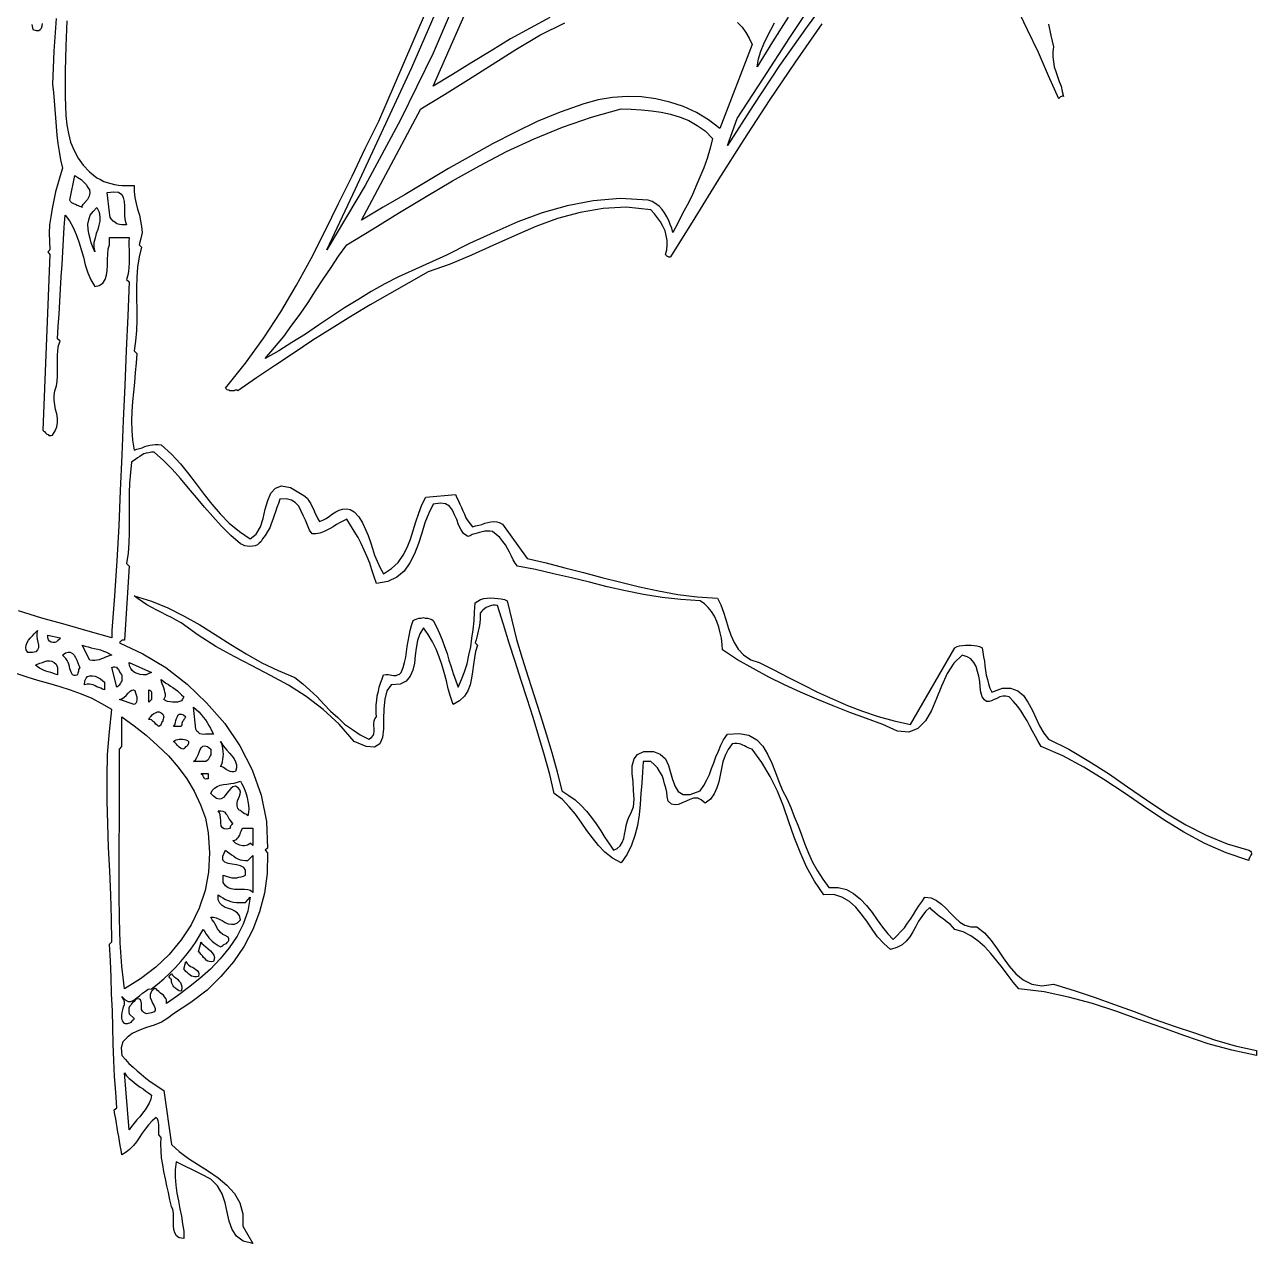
# Model space of a CAD drawing. Extents: x 0.04 to 7.28, y 0.05 to 9.48.
# Drawn here: x 3.998 to 7.276, y 0.046 to 3.289 of the extents above; entities that cross this region are included whole.
import ezdxf

# ---------------------------------------------------------------- set-up
doc = ezdxf.new("R2010")
doc.units = 0
doc.layers.add('1', color=7, linetype='Continuous')

msp = doc.modelspace()

# ---------------------------------------------------------------- linework, layer by layer
for points in [[(6.119, 3.291), (6.048, 3.189), (5.979, 3.087), (5.912, 2.983), (5.845, 2.879), (5.781, 2.775), (5.717, 2.671), (5.715, 2.67), (5.712, 2.67), (5.711, 2.671), (5.709, 2.672), (5.708, 2.673), (5.706, 2.674), (5.705, 2.676), (5.703, 2.677), (5.707, 2.69), (5.708, 2.703), (5.708, 2.715), (5.705, 2.728), (5.702, 2.74), (5.696, 2.753), (5.69, 2.764), (5.682, 2.775), (5.674, 2.786), (5.664, 2.796), (5.599, 2.803), (5.537, 2.8), (5.476, 2.789), (5.416, 2.773), (5.358, 2.752), (5.301, 2.727), (5.244, 2.701), (5.187, 2.676), (5.13, 2.652), (5.072, 2.631), (5.02, 2.602), (4.969, 2.573), (4.917, 2.543), (4.866, 2.512), (4.816, 2.481), (4.765, 2.449), (4.715, 2.416), (4.665, 2.383), (4.615, 2.349), (4.565, 2.315), (4.562, 2.316), (4.558, 2.316), (4.555, 2.315), (4.551, 2.315), (4.547, 2.315), (4.544, 2.315), (4.541, 2.316), (4.537, 2.317), (4.535, 2.319), (4.532, 2.322), (4.585, 2.388), (4.634, 2.456), (4.679, 2.525), (4.721, 2.596), (4.76, 2.667), (4.797, 2.74), (4.833, 2.813), (4.869, 2.886), (4.904, 2.959), (4.94, 3.032), (5.004, 3.18), (5.067, 3.327)], [(6.723, 3.29), (6.729, 3.26), (6.736, 3.23), (6.734, 3.217), (6.734, 3.203), (6.736, 3.19), (6.738, 3.177), (6.742, 3.164), (6.747, 3.151), (6.751, 3.138), (6.756, 3.125), (6.759, 3.111), (6.763, 3.098), (6.761, 3.099), (6.759, 3.099), (6.757, 3.098), (6.755, 3.097), (6.754, 3.096), (6.752, 3.094), (6.751, 3.093), (6.75, 3.092), (6.723, 3.153), (6.696, 3.215), (6.667, 3.275), (6.638, 3.335)], [(4.11, 3.299), (4.107, 3.232), (4.105, 3.166), (4.105, 3.098), (4.106, 3.072), (4.107, 3.047), (4.11, 3.022), (4.114, 2.999), (4.12, 2.976), (4.129, 2.954), (4.14, 2.934), (4.153, 2.915), (4.17, 2.897), (4.19, 2.881), (4.199, 2.877), (4.208, 2.872), (4.217, 2.869), (4.227, 2.866), (4.237, 2.864), (4.247, 2.862), (4.257, 2.861), (4.267, 2.861), (4.278, 2.861), (4.289, 2.861), (4.289, 2.845), (4.291, 2.829), (4.294, 2.813), (4.298, 2.798), (4.303, 2.782), (4.306, 2.767), (4.309, 2.752), (4.31, 2.736), (4.307, 2.72), (4.302, 2.703), (4.309, 2.697), (4.302, 2.671), (4.298, 2.644), (4.296, 2.617), (4.295, 2.589), (4.295, 2.56), (4.296, 2.532), (4.296, 2.503), (4.295, 2.475), (4.293, 2.447), (4.289, 2.421), (4.296, 2.414), (4.294, 2.388), (4.292, 2.363), (4.29, 2.337), (4.287, 2.311), (4.285, 2.286), (4.283, 2.26), (4.282, 2.234), (4.283, 2.209), (4.285, 2.183), (4.289, 2.157), (4.296, 2.159), (4.303, 2.161), (4.31, 2.163), (4.317, 2.166), (4.324, 2.168), (4.331, 2.17), (4.338, 2.171), (4.345, 2.172), (4.353, 2.172), (4.361, 2.171), (4.388, 2.146), (4.412, 2.12), (4.434, 2.094), (4.454, 2.067), (4.475, 2.039), (4.496, 2.013), (4.518, 1.987), (4.542, 1.962), (4.569, 1.94), (4.598, 1.921), (4.614, 1.933), (4.625, 1.953), (4.632, 1.975), (4.638, 2), (4.645, 2.023), (4.653, 2.042), (4.665, 2.056), (4.681, 2.062), (4.705, 2.057), (4.736, 2.039), (4.743, 2.034), (4.75, 2.028), (4.754, 2.022), (4.759, 2.014), (4.763, 2.006), (4.767, 1.998), (4.77, 1.99), (4.774, 1.982), (4.778, 1.974), (4.782, 1.967), (4.791, 1.97), (4.8, 1.975), (4.809, 1.981), (4.817, 1.987), (4.826, 1.993), (4.835, 1.997), (4.844, 2), (4.854, 2.001), (4.864, 1.999), (4.875, 1.993), (4.887, 1.979), (4.897, 1.963), (4.905, 1.946), (4.912, 1.93), (4.918, 1.912), (4.923, 1.895), (4.929, 1.877), (4.936, 1.861), (4.944, 1.844), (4.953, 1.828), (4.974, 1.842), (4.992, 1.858), (5.005, 1.877), (5.016, 1.898), (5.025, 1.92), (5.032, 1.943), (5.039, 1.966), (5.047, 1.989), (5.055, 2.011), (5.065, 2.032), (5.144, 2.039), (5.148, 2.03), (5.152, 2.022), (5.156, 2.013), (5.16, 2.004), (5.164, 1.995), (5.168, 1.986), (5.172, 1.977), (5.177, 1.969), (5.183, 1.961), (5.19, 1.953), (5.198, 1.955), (5.206, 1.957), (5.214, 1.959), (5.222, 1.962), (5.23, 1.964), (5.238, 1.966), (5.245, 1.967), (5.254, 1.966), (5.261, 1.964), (5.269, 1.96), (5.335, 1.868), (5.386, 1.857), (5.435, 1.844), (5.485, 1.831), (5.534, 1.818), (5.584, 1.805), (5.634, 1.793), (5.685, 1.782), (5.736, 1.773), (5.788, 1.766), (5.842, 1.763), (5.851, 1.745), (5.858, 1.726), (5.864, 1.706), (5.87, 1.685), (5.877, 1.664), (5.886, 1.645), (5.897, 1.627), (5.911, 1.612), (5.93, 1.599), (5.953, 1.592), (5.992, 1.572), (6.031, 1.552), (6.07, 1.532), (6.108, 1.513), (6.148, 1.495), (6.188, 1.477), (6.228, 1.462), (6.269, 1.448), (6.312, 1.436), (6.355, 1.427), (6.473, 1.631), (6.48, 1.634), (6.486, 1.636), (6.494, 1.637), (6.502, 1.638), (6.509, 1.638), (6.517, 1.638), (6.525, 1.637), (6.532, 1.636), (6.539, 1.634), (6.546, 1.631), (6.548, 1.619), (6.55, 1.607), (6.552, 1.595), (6.553, 1.583), (6.555, 1.57), (6.557, 1.558), (6.56, 1.546), (6.563, 1.535), (6.567, 1.523), (6.572, 1.513), (6.6, 1.523), (6.622, 1.523), (6.641, 1.516), (6.656, 1.504), (6.668, 1.486), (6.679, 1.466), (6.689, 1.444), (6.699, 1.423), (6.71, 1.404), (6.723, 1.388), (6.777, 1.361), (6.83, 1.329), (6.882, 1.296), (6.933, 1.261), (6.984, 1.226), (7.035, 1.192), (7.088, 1.16), (7.142, 1.132), (7.198, 1.109), (7.256, 1.092), (7.26, 1.09), (7.262, 1.087), (7.263, 1.085), (7.263, 1.082), (7.261, 1.079), (7.26, 1.077), (7.259, 1.074), (7.257, 1.071), (7.256, 1.068), (7.256, 1.065), (7.196, 1.085), (7.139, 1.11), (7.083, 1.14), (7.03, 1.173), (6.976, 1.209), (6.924, 1.245), (6.87, 1.28), (6.817, 1.313), (6.761, 1.343), (6.703, 1.368), (6.695, 1.381), (6.688, 1.395), (6.68, 1.409), (6.673, 1.422), (6.666, 1.436), (6.658, 1.449), (6.65, 1.462), (6.641, 1.475), (6.63, 1.488), (6.618, 1.5), (6.609, 1.502), (6.601, 1.502), (6.593, 1.5), (6.585, 1.496), (6.578, 1.493), (6.571, 1.49), (6.565, 1.488), (6.558, 1.488), (6.552, 1.492), (6.546, 1.5), (6.543, 1.513), (6.541, 1.526), (6.54, 1.541), (6.537, 1.555), (6.534, 1.568), (6.53, 1.581), (6.524, 1.592), (6.516, 1.601), (6.506, 1.607), (6.493, 1.611), (6.471, 1.59), (6.453, 1.562), (6.438, 1.529), (6.425, 1.496), (6.411, 1.464), (6.395, 1.436), (6.375, 1.416), (6.351, 1.406), (6.321, 1.409), (6.282, 1.427), (6.238, 1.443), (6.194, 1.459), (6.15, 1.476), (6.106, 1.494), (6.063, 1.513), (6.02, 1.532), (5.978, 1.553), (5.937, 1.576), (5.895, 1.599), (5.855, 1.625), (5.854, 1.64), (5.852, 1.656), (5.849, 1.671), (5.845, 1.686), (5.84, 1.701), (5.834, 1.715), (5.826, 1.727), (5.817, 1.738), (5.807, 1.748), (5.796, 1.756), (5.744, 1.759), (5.694, 1.765), (5.645, 1.773), (5.597, 1.782), (5.548, 1.793), (5.501, 1.805), (5.453, 1.817), (5.405, 1.828), (5.357, 1.839), (5.309, 1.848), (5.303, 1.856), (5.298, 1.865), (5.293, 1.875), (5.288, 1.885), (5.283, 1.895), (5.277, 1.905), (5.27, 1.914), (5.262, 1.924), (5.253, 1.932), (5.243, 1.94), (5.236, 1.941), (5.228, 1.941), (5.222, 1.941), (5.215, 1.939), (5.208, 1.938), (5.202, 1.936), (5.196, 1.934), (5.189, 1.932), (5.183, 1.929), (5.177, 1.927), (5.166, 1.935), (5.159, 1.945), (5.152, 1.958), (5.148, 1.972), (5.142, 1.985), (5.136, 1.997), (5.128, 2.008), (5.118, 2.014), (5.104, 2.016), (5.085, 2.013), (5.073, 1.989), (5.063, 1.963), (5.055, 1.936), (5.046, 1.908), (5.035, 1.881), (5.023, 1.857), (5.008, 1.835), (4.988, 1.819), (4.964, 1.807), (4.934, 1.802), (4.928, 1.82), (4.922, 1.838), (4.916, 1.856), (4.909, 1.873), (4.901, 1.891), (4.893, 1.908), (4.885, 1.924), (4.875, 1.941), (4.865, 1.957), (4.855, 1.973), (4.846, 1.969), (4.837, 1.964), (4.828, 1.959), (4.819, 1.953), (4.811, 1.948), (4.802, 1.944), (4.793, 1.939), (4.783, 1.936), (4.773, 1.934), (4.763, 1.934), (4.756, 1.944), (4.75, 1.957), (4.745, 1.97), (4.739, 1.983), (4.733, 1.996), (4.727, 2.008), (4.718, 2.017), (4.708, 2.024), (4.694, 2.027), (4.677, 2.026), (4.673, 2.015), (4.669, 2.004), (4.665, 1.993), (4.662, 1.983), (4.658, 1.972), (4.654, 1.961), (4.65, 1.95), (4.644, 1.94), (4.638, 1.93), (4.631, 1.921), (4.627, 1.914), (4.622, 1.909), (4.617, 1.905), (4.611, 1.902), (4.604, 1.901), (4.597, 1.9), (4.59, 1.901), (4.584, 1.902), (4.578, 1.905), (4.572, 1.907), (4.546, 1.93), (4.521, 1.955), (4.498, 1.98), (4.476, 2.005), (4.455, 2.031), (4.434, 2.056), (4.412, 2.081), (4.39, 2.106), (4.367, 2.129), (4.342, 2.151), (4.335, 2.151), (4.328, 2.15), (4.321, 2.149), (4.315, 2.147), (4.31, 2.144), (4.304, 2.14), (4.298, 2.136), (4.293, 2.132), (4.288, 2.129), (4.282, 2.125), (4.279, 2.097), (4.277, 2.069), (4.276, 2.043), (4.276, 2.016), (4.276, 1.99), (4.276, 1.963), (4.276, 1.937), (4.275, 1.91), (4.273, 1.883), (4.269, 1.855), (4.276, 1.848), (4.263, 1.651), (4.261, 1.651), (4.259, 1.651), (4.257, 1.651), (4.255, 1.65), (4.254, 1.648), (4.252, 1.647), (4.251, 1.645), (4.25, 1.644), (4.312, 1.615), (4.373, 1.578), (4.43, 1.534), (4.482, 1.484), (4.53, 1.429), (4.57, 1.37), (4.603, 1.306), (4.627, 1.239), (4.641, 1.169), (4.644, 1.098), (4.638, 1.092), (4.644, 1.085), (4.643, 1.03), (4.636, 0.978), (4.623, 0.928), (4.605, 0.881), (4.582, 0.837), (4.553, 0.795), (4.52, 0.756), (4.483, 0.72), (4.44, 0.687), (4.394, 0.657), (4.379, 0.645), (4.362, 0.635), (4.342, 0.627), (4.322, 0.62), (4.303, 0.613), (4.284, 0.604), (4.27, 0.594), (4.259, 0.582), (4.254, 0.566), (4.256, 0.546), (4.266, 0.535), (4.275, 0.525), (4.286, 0.515), (4.297, 0.505), (4.308, 0.496), (4.32, 0.486), (4.332, 0.477), (4.344, 0.469), (4.356, 0.461), (4.368, 0.453), (4.388, 0.309), (4.409, 0.29), (4.434, 0.272), (4.46, 0.255), (4.487, 0.238), (4.513, 0.22), (4.536, 0.201), (4.556, 0.179), (4.57, 0.154), (4.578, 0.125), (4.578, 0.092), (4.605, 0.046), (4.579, 0.052), (4.561, 0.065), (4.55, 0.083), (4.542, 0.105), (4.537, 0.129), (4.531, 0.154), (4.523, 0.178), (4.511, 0.199), (4.493, 0.217), (4.467, 0.23), (4.401, 0.263), (4.398, 0.242), (4.398, 0.222), (4.4, 0.201), (4.403, 0.18), (4.407, 0.159), (4.411, 0.138), (4.415, 0.118), (4.418, 0.098), (4.421, 0.078), (4.421, 0.059), (4.409, 0.061), (4.402, 0.066), (4.397, 0.074), (4.395, 0.083), (4.394, 0.093), (4.394, 0.104), (4.394, 0.115), (4.394, 0.126), (4.392, 0.136), (4.388, 0.144), (4.384, 0.162), (4.38, 0.181), (4.376, 0.199), (4.372, 0.218), (4.368, 0.237), (4.365, 0.255), (4.362, 0.274), (4.361, 0.292), (4.36, 0.31), (4.361, 0.328), (4.355, 0.335), (4.355, 0.338), (4.355, 0.342), (4.355, 0.346), (4.355, 0.351), (4.355, 0.357), (4.355, 0.362), (4.354, 0.368), (4.353, 0.372), (4.351, 0.377), (4.348, 0.381), (4.337, 0.372), (4.327, 0.361), (4.318, 0.35), (4.31, 0.339), (4.302, 0.327), (4.295, 0.316), (4.287, 0.306), (4.277, 0.296), (4.268, 0.289), (4.256, 0.282), (4.254, 0.294), (4.252, 0.306), (4.25, 0.318), (4.248, 0.33), (4.246, 0.342), (4.244, 0.354), (4.242, 0.365), (4.24, 0.377), (4.238, 0.389), (4.236, 0.401), (4.243, 0.407), (4.24, 0.448), (4.237, 0.49), (4.235, 0.533), (4.233, 0.577), (4.232, 0.621), (4.231, 0.665), (4.229, 0.71), (4.228, 0.754), (4.226, 0.798), (4.223, 0.842), (4.23, 0.848), (4.229, 0.91), (4.227, 0.973), (4.224, 1.036), (4.221, 1.099), (4.219, 1.162), (4.217, 1.224), (4.217, 1.287), (4.218, 1.347), (4.223, 1.408), (4.23, 1.467), (4.203, 1.482), (4.177, 1.496), (4.149, 1.507), (4.12, 1.518), (4.092, 1.527), (4.062, 1.536), (4.033, 1.544), (4.004, 1.553), (3.975, 1.562)], [(4.717, 1.552), (4.738, 1.535), (4.757, 1.518), (4.776, 1.5), (4.794, 1.481), (4.812, 1.462), (4.831, 1.445), (4.849, 1.428), (4.87, 1.413), (4.891, 1.399), (4.914, 1.388), (4.921, 1.392), (4.925, 1.397), (4.927, 1.402), (4.928, 1.409), (4.928, 1.416), (4.927, 1.423), (4.927, 1.429), (4.928, 1.436), (4.93, 1.442), (4.934, 1.447), (4.933, 1.457), (4.933, 1.468), (4.933, 1.479), (4.935, 1.491), (4.936, 1.503), (4.939, 1.515), (4.941, 1.526), (4.945, 1.537), (4.949, 1.548), (4.953, 1.559), (4.96, 1.56), (4.965, 1.56), (4.97, 1.559), (4.974, 1.558), (4.979, 1.557), (4.982, 1.557), (4.986, 1.557), (4.99, 1.559), (4.995, 1.561), (5, 1.565), (5.005, 1.578), (5.009, 1.592), (5.012, 1.606), (5.014, 1.62), (5.016, 1.634), (5.018, 1.648), (5.021, 1.663), (5.024, 1.677), (5.027, 1.69), (5.032, 1.703), (5.037, 1.706), (5.042, 1.708), (5.047, 1.71), (5.053, 1.71), (5.059, 1.711), (5.064, 1.71), (5.07, 1.71), (5.076, 1.708), (5.081, 1.706), (5.085, 1.703), (5.094, 1.687), (5.102, 1.669), (5.109, 1.652), (5.115, 1.634), (5.122, 1.616), (5.127, 1.598), (5.133, 1.58), (5.138, 1.562), (5.145, 1.543), (5.151, 1.526), (5.16, 1.546), (5.168, 1.567), (5.175, 1.588), (5.18, 1.611), (5.185, 1.633), (5.188, 1.656), (5.191, 1.679), (5.194, 1.703), (5.195, 1.726), (5.197, 1.75), (5.204, 1.755), (5.211, 1.759), (5.22, 1.762), (5.229, 1.763), (5.238, 1.764), (5.248, 1.763), (5.257, 1.762), (5.266, 1.761), (5.275, 1.759), (5.282, 1.756), (5.294, 1.704), (5.307, 1.653), (5.322, 1.603), (5.338, 1.553), (5.354, 1.503), (5.37, 1.453), (5.386, 1.402), (5.401, 1.352), (5.415, 1.301), (5.427, 1.25), (5.446, 1.238), (5.463, 1.226), (5.479, 1.211), (5.493, 1.196), (5.506, 1.179), (5.519, 1.162), (5.531, 1.144), (5.542, 1.126), (5.554, 1.108), (5.565, 1.092), (5.575, 1.097), (5.583, 1.104), (5.588, 1.113), (5.592, 1.123), (5.594, 1.134), (5.597, 1.146), (5.599, 1.158), (5.602, 1.17), (5.606, 1.18), (5.611, 1.19), (5.618, 1.208), (5.62, 1.228), (5.618, 1.251), (5.617, 1.274), (5.615, 1.296), (5.615, 1.317), (5.62, 1.335), (5.629, 1.347), (5.646, 1.355), (5.671, 1.355), (5.689, 1.348), (5.703, 1.335), (5.711, 1.318), (5.717, 1.299), (5.722, 1.28), (5.729, 1.262), (5.737, 1.248), (5.75, 1.24), (5.769, 1.24), (5.796, 1.25), (5.805, 1.264), (5.813, 1.279), (5.82, 1.294), (5.826, 1.31), (5.832, 1.325), (5.837, 1.341), (5.844, 1.356), (5.851, 1.372), (5.858, 1.386), (5.868, 1.401), (5.899, 1.403), (5.925, 1.398), (5.946, 1.386), (5.962, 1.369), (5.975, 1.348), (5.986, 1.324), (5.996, 1.299), (6.005, 1.275), (6.015, 1.251), (6.026, 1.23), (6.037, 1.206), (6.046, 1.182), (6.056, 1.157), (6.065, 1.133), (6.074, 1.108), (6.084, 1.084), (6.095, 1.06), (6.108, 1.037), (6.122, 1.015), (6.138, 0.993), (6.163, 0.993), (6.185, 0.988), (6.204, 0.977), (6.222, 0.962), (6.238, 0.945), (6.253, 0.926), (6.267, 0.907), (6.281, 0.887), (6.295, 0.87), (6.309, 0.855), (6.32, 0.865), (6.33, 0.876), (6.339, 0.886), (6.347, 0.898), (6.355, 0.909), (6.363, 0.921), (6.37, 0.932), (6.378, 0.944), (6.386, 0.955), (6.394, 0.967), (6.41, 0.965), (6.425, 0.958), (6.438, 0.949), (6.45, 0.937), (6.462, 0.925), (6.474, 0.912), (6.487, 0.901), (6.5, 0.893), (6.516, 0.888), (6.532, 0.888), (6.552, 0.872), (6.57, 0.852), (6.586, 0.83), (6.602, 0.806), (6.618, 0.784), (6.636, 0.763), (6.655, 0.747), (6.678, 0.736), (6.705, 0.731), (6.736, 0.736), (6.791, 0.719), (6.844, 0.701), (6.898, 0.682), (6.951, 0.663), (7.004, 0.643), (7.057, 0.624), (7.111, 0.606), (7.165, 0.588), (7.22, 0.572), (7.276, 0.559), (7.276, 0.546), (7.211, 0.56), (7.148, 0.577), (7.086, 0.598), (7.024, 0.62), (6.963, 0.642), (6.902, 0.664), (6.84, 0.684), (6.776, 0.701), (6.711, 0.715), (6.644, 0.723), (6.629, 0.741), (6.615, 0.759), (6.6, 0.779), (6.585, 0.798), (6.569, 0.817), (6.553, 0.835), (6.535, 0.851), (6.516, 0.864), (6.496, 0.875), (6.473, 0.881), (6.467, 0.888), (6.461, 0.895), (6.454, 0.9), (6.447, 0.906), (6.44, 0.911), (6.433, 0.916), (6.426, 0.921), (6.42, 0.926), (6.413, 0.933), (6.407, 0.94), (6.395, 0.929), (6.386, 0.916), (6.377, 0.903), (6.37, 0.889), (6.362, 0.875), (6.354, 0.862), (6.344, 0.85), (6.333, 0.84), (6.319, 0.833), (6.302, 0.828), (6.284, 0.844), (6.268, 0.862), (6.253, 0.882), (6.239, 0.903), (6.224, 0.923), (6.21, 0.941), (6.193, 0.956), (6.173, 0.967), (6.151, 0.974), (6.125, 0.973), (6.1, 1.01), (6.079, 1.048), (6.062, 1.087), (6.046, 1.127), (6.032, 1.168), (6.017, 1.209), (6.001, 1.249), (5.982, 1.288), (5.96, 1.326), (5.934, 1.361), (5.928, 1.363), (5.923, 1.365), (5.918, 1.367), (5.914, 1.37), (5.909, 1.372), (5.904, 1.374), (5.899, 1.375), (5.893, 1.376), (5.887, 1.376), (5.881, 1.375), (5.87, 1.36), (5.862, 1.344), (5.856, 1.327), (5.852, 1.31), (5.849, 1.292), (5.845, 1.274), (5.84, 1.258), (5.833, 1.242), (5.823, 1.228), (5.809, 1.217), (5.798, 1.226), (5.789, 1.231), (5.778, 1.231), (5.768, 1.227), (5.758, 1.223), (5.748, 1.218), (5.738, 1.214), (5.729, 1.213), (5.719, 1.215), (5.71, 1.223), (5.708, 1.235), (5.707, 1.247), (5.704, 1.258), (5.701, 1.269), (5.698, 1.28), (5.694, 1.291), (5.688, 1.301), (5.682, 1.311), (5.673, 1.32), (5.664, 1.328), (5.644, 1.328), (5.642, 1.3), (5.64, 1.271), (5.638, 1.243), (5.636, 1.214), (5.633, 1.186), (5.629, 1.158), (5.622, 1.131), (5.613, 1.106), (5.601, 1.082), (5.585, 1.059), (5.562, 1.071), (5.542, 1.087), (5.525, 1.105), (5.509, 1.125), (5.494, 1.145), (5.479, 1.167), (5.464, 1.188), (5.447, 1.208), (5.429, 1.227), (5.407, 1.243), (5.395, 1.294), (5.381, 1.344), (5.366, 1.395), (5.351, 1.445), (5.335, 1.495), (5.319, 1.544), (5.303, 1.594), (5.287, 1.643), (5.272, 1.693), (5.256, 1.743), (5.25, 1.744), (5.245, 1.744), (5.24, 1.743), (5.235, 1.742), (5.23, 1.74), (5.226, 1.738), (5.222, 1.735), (5.217, 1.731), (5.214, 1.728), (5.21, 1.723), (5.21, 1.715), (5.21, 1.706), (5.209, 1.698), (5.208, 1.69), (5.206, 1.682), (5.205, 1.675), (5.203, 1.667), (5.201, 1.659), (5.199, 1.652), (5.197, 1.644), (5.203, 1.638), (5.198, 1.621), (5.195, 1.604), (5.192, 1.586), (5.19, 1.567), (5.187, 1.55), (5.183, 1.532), (5.177, 1.516), (5.168, 1.502), (5.155, 1.49), (5.138, 1.48), (5.131, 1.501), (5.125, 1.522), (5.12, 1.543), (5.114, 1.565), (5.108, 1.586), (5.101, 1.607), (5.093, 1.627), (5.083, 1.647), (5.072, 1.666), (5.059, 1.684), (5.049, 1.668), (5.043, 1.65), (5.04, 1.63), (5.037, 1.61), (5.035, 1.59), (5.031, 1.571), (5.024, 1.555), (5.013, 1.542), (4.997, 1.534), (4.973, 1.532), (4.962, 1.516), (4.956, 1.494), (4.954, 1.468), (4.953, 1.441), (4.953, 1.415), (4.95, 1.392), (4.943, 1.375), (4.929, 1.366), (4.907, 1.368), (4.875, 1.381), (4.835, 1.428), (4.792, 1.467), (4.747, 1.501), (4.7, 1.531), (4.652, 1.557), (4.603, 1.583), (4.555, 1.608), (4.506, 1.634), (4.459, 1.664), (4.414, 1.697), (4.401, 1.704), (4.388, 1.711), (4.375, 1.718), (4.362, 1.725), (4.349, 1.731), (4.336, 1.738), (4.323, 1.745), (4.311, 1.753), (4.3, 1.761), (4.289, 1.769), (4.335, 1.755), (4.379, 1.737), (4.422, 1.715), (4.464, 1.692), (4.505, 1.666), (4.546, 1.64), (4.587, 1.615), (4.629, 1.591), (4.672, 1.57), (4.717, 1.552)], [(4.5, 0.796), (4.494, 0.795), (4.489, 0.796), (4.485, 0.797), (4.481, 0.8), (4.478, 0.803), (4.474, 0.807), (4.471, 0.811), (4.467, 0.815), (4.464, 0.819), (4.46, 0.822), (4.467, 0.848), (4.469, 0.844), (4.474, 0.84), (4.48, 0.835), (4.486, 0.83), (4.492, 0.824), (4.497, 0.819), (4.501, 0.813), (4.503, 0.807), (4.502, 0.802), (4.5, 0.796)], [(4.46, 0.756), (4.455, 0.755), (4.45, 0.755), (4.446, 0.756), (4.442, 0.757), (4.438, 0.76), (4.434, 0.763), (4.431, 0.766), (4.427, 0.769), (4.424, 0.773), (4.421, 0.776), (4.427, 0.796), (4.43, 0.791), (4.434, 0.787), (4.439, 0.783), (4.444, 0.781), (4.449, 0.778), (4.453, 0.775), (4.457, 0.772), (4.46, 0.768), (4.461, 0.763), (4.46, 0.756)], [(4.414, 0.717), (4.409, 0.718), (4.406, 0.72), (4.402, 0.722), (4.4, 0.724), (4.397, 0.726), (4.395, 0.729), (4.393, 0.731), (4.391, 0.735), (4.389, 0.738), (4.388, 0.743), (4.388, 0.745), (4.388, 0.747), (4.388, 0.749), (4.386, 0.75), (4.385, 0.752), (4.384, 0.753), (4.382, 0.755), (4.381, 0.756), (4.388, 0.763), (4.391, 0.76), (4.395, 0.756), (4.4, 0.753), (4.404, 0.749), (4.408, 0.745), (4.412, 0.74), (4.414, 0.735), (4.416, 0.729), (4.416, 0.723), (4.414, 0.717)]]:
    msp.add_lwpolyline(points)
at = {"layer": '1'}
for points in [[(5.162, 3.394), (5.085, 3.213), (4.998, 3.036), (4.904, 2.861), (4.802, 2.69), (4.878, 2.852), (4.953, 3.013), (5.028, 3.175), (5.099, 3.338)], [(5.395, 3.308), (5.343, 3.28), (5.291, 3.251), (5.239, 3.219), (5.188, 3.188), (5.136, 3.156), (5.085, 3.125), (5.203, 3.394)], [(6.155, 3.386), (6.08, 3.284), (6.007, 3.18), (5.937, 3.074), (5.868, 2.967), (5.894, 3.039), (5.964, 3.147), (6.034, 3.255), (6.106, 3.364)], [(4.081, 3.305), (4.075, 3.218), (4.072, 3.131), (4.074, 3.108), (4.076, 3.086), (4.078, 3.063), (4.08, 3.041), (4.081, 3.018), (4.083, 2.995), (4.086, 2.973), (4.089, 2.951), (4.093, 2.929), (4.098, 2.907), (4.092, 2.887), (4.086, 2.865), (4.08, 2.844), (4.075, 2.822), (4.071, 2.8), (4.067, 2.778), (4.064, 2.756), (4.063, 2.734), (4.064, 2.712), (4.065, 2.69), (4.059, 2.684), (4.065, 2.677), (4.046, 2.21), (4.048, 2.208), (4.05, 2.206), (4.053, 2.203), (4.055, 2.201), (4.057, 2.199), (4.06, 2.198), (4.062, 2.196), (4.065, 2.196), (4.068, 2.196), (4.072, 2.197), (4.079, 2.208), (4.083, 2.219), (4.085, 2.23), (4.085, 2.241), (4.083, 2.253), (4.08, 2.265), (4.078, 2.277), (4.076, 2.29), (4.076, 2.302), (4.078, 2.315), (4.082, 2.328), (4.084, 2.34), (4.085, 2.354), (4.085, 2.368), (4.085, 2.381), (4.085, 2.395), (4.085, 2.408), (4.086, 2.422), (4.088, 2.435), (4.092, 2.447), (4.085, 2.453), (4.087, 2.486), (4.089, 2.519), (4.091, 2.552), (4.093, 2.585), (4.095, 2.618), (4.097, 2.651), (4.099, 2.684), (4.101, 2.717), (4.103, 2.75), (4.105, 2.782), (4.117, 2.767), (4.127, 2.749), (4.135, 2.731), (4.142, 2.711), (4.148, 2.691), (4.154, 2.67), (4.159, 2.65), (4.166, 2.629), (4.174, 2.61), (4.184, 2.592), (4.196, 2.595), (4.206, 2.601), (4.212, 2.611), (4.215, 2.622), (4.217, 2.635), (4.218, 2.649), (4.218, 2.664), (4.219, 2.678), (4.22, 2.692), (4.223, 2.703), (4.223, 2.723), (4.276, 2.723), (4.275, 2.712), (4.275, 2.701), (4.276, 2.689), (4.276, 2.677), (4.276, 2.666), (4.276, 2.655), (4.275, 2.643), (4.274, 2.632), (4.272, 2.622), (4.269, 2.611), (4.276, 2.605), (4.272, 2.514), (4.268, 2.422), (4.264, 2.329), (4.26, 2.236), (4.256, 2.143), (4.252, 2.049), (4.248, 1.955), (4.243, 1.862), (4.237, 1.769), (4.23, 1.677), (4.23, 1.657), (4.167, 1.675), (4.105, 1.693), (4.043, 1.71), (3.981, 1.729)], [(4.017, 3.289), (4.019, 3.276), (4.028, 3.273), (4.035, 3.273), (4.039, 3.276), (4.042, 3.28), (4.044, 3.286), (4.045, 3.292)], [(5.895, 3.295), (5.907, 3.282), (5.917, 3.268), (5.926, 3.253), (5.934, 3.236), (5.848, 3.013), (5.818, 3.036), (5.786, 3.055), (5.751, 3.071), (5.715, 3.083), (5.678, 3.092), (5.639, 3.097), (5.601, 3.098), (5.562, 3.095), (5.524, 3.089), (5.486, 3.078), (5.423, 3.056), (5.362, 3.031), (5.302, 3.002), (5.243, 2.972), (5.184, 2.939), (5.126, 2.906), (5.068, 2.872), (5.01, 2.837), (4.952, 2.803), (4.894, 2.769), (5.052, 3.065), (5.115, 3.103), (5.179, 3.143), (5.242, 3.183), (5.305, 3.223), (5.369, 3.261), (5.435, 3.294)], [(6.03, 3.309), (5.988, 3.243), (5.947, 3.177), (5.951, 3.198), (5.957, 3.218), (5.965, 3.238), (5.974, 3.257), (5.984, 3.275), (5.993, 3.294)], [(5.828, 2.986), (5.822, 2.96), (5.814, 2.933), (5.805, 2.908), (5.795, 2.883), (5.784, 2.858), (5.773, 2.833), (5.761, 2.809), (5.748, 2.785), (5.736, 2.761), (5.723, 2.736), (5.72, 2.747), (5.716, 2.757), (5.712, 2.768), (5.707, 2.778), (5.701, 2.788), (5.694, 2.797), (5.687, 2.805), (5.678, 2.812), (5.668, 2.818), (5.657, 2.822), (5.583, 2.826), (5.511, 2.82), (5.442, 2.807), (5.375, 2.788), (5.31, 2.764), (5.246, 2.736), (5.182, 2.707), (5.12, 2.676), (5.056, 2.646), (4.993, 2.618), (4.956, 2.599), (4.92, 2.579), (4.884, 2.557), (4.849, 2.535), (4.814, 2.512), (4.78, 2.489), (4.745, 2.465), (4.709, 2.443), (4.674, 2.421), (4.638, 2.401), (4.663, 2.43), (4.687, 2.459), (4.709, 2.489), (4.731, 2.519), (4.752, 2.55), (4.772, 2.581), (4.792, 2.612), (4.813, 2.643), (4.833, 2.673), (4.855, 2.703), (4.925, 2.746), (4.995, 2.789), (5.066, 2.832), (5.136, 2.873), (5.208, 2.913), (5.28, 2.951), (5.354, 2.985), (5.429, 3.016), (5.506, 3.043), (5.585, 3.065), (5.612, 3.064), (5.639, 3.062), (5.666, 3.06), (5.692, 3.056), (5.717, 3.051), (5.742, 3.043), (5.765, 3.034), (5.788, 3.021), (5.809, 3.006), (5.828, 2.986)], [(4.157, 2.815), (4.156, 2.814), (4.155, 2.812), (4.153, 2.811), (4.152, 2.81), (4.151, 2.808), (4.15, 2.806), (4.15, 2.804), (4.151, 2.802), (4.148, 2.804), (4.144, 2.805), (4.141, 2.807), (4.137, 2.808), (4.133, 2.81), (4.13, 2.811), (4.127, 2.813), (4.123, 2.815), (4.12, 2.818), (4.118, 2.822), (4.131, 2.888), (4.139, 2.882), (4.148, 2.877), (4.155, 2.87), (4.161, 2.864), (4.166, 2.856), (4.17, 2.849), (4.171, 2.841), (4.169, 2.833), (4.165, 2.824), (4.157, 2.815)], [(4.269, 2.756), (4.263, 2.756), (4.256, 2.756), (4.25, 2.757), (4.243, 2.759), (4.238, 2.763), (4.233, 2.766), (4.229, 2.771), (4.225, 2.776), (4.224, 2.782), (4.223, 2.789), (4.217, 2.842), (4.235, 2.844), (4.247, 2.843), (4.256, 2.837), (4.26, 2.829), (4.262, 2.818), (4.263, 2.806), (4.263, 2.792), (4.263, 2.779), (4.265, 2.767), (4.269, 2.756)], [(4.184, 2.684), (4.18, 2.695), (4.175, 2.708), (4.172, 2.72), (4.168, 2.733), (4.167, 2.745), (4.166, 2.758), (4.168, 2.77), (4.172, 2.782), (4.18, 2.792), (4.19, 2.802), (4.196, 2.79), (4.198, 2.778), (4.198, 2.766), (4.195, 2.755), (4.192, 2.744), (4.188, 2.733), (4.185, 2.721), (4.182, 2.709), (4.182, 2.697), (4.184, 2.684)], [(4.032, 1.677), (4.03, 1.67), (4.03, 1.663), (4.031, 1.654), (4.033, 1.646), (4.034, 1.638), (4.034, 1.631), (4.032, 1.625), (4.027, 1.62), (4.018, 1.618), (4.006, 1.618), (4.002, 1.625), (4.001, 1.631), (4.002, 1.638), (4.004, 1.645), (4.008, 1.651), (4.013, 1.657), (4.018, 1.663), (4.023, 1.668), (4.028, 1.673), (4.032, 1.677)], [(4.092, 1.657), (4.09, 1.653), (4.086, 1.65), (4.082, 1.647), (4.078, 1.645), (4.073, 1.645), (4.068, 1.646), (4.064, 1.648), (4.061, 1.652), (4.059, 1.657), (4.059, 1.664), (4.092, 1.657)], [(4.144, 1.578), (4.143, 1.576), (4.141, 1.573), (4.141, 1.569), (4.14, 1.566), (4.139, 1.563), (4.138, 1.56), (4.136, 1.558), (4.133, 1.557), (4.129, 1.557), (4.125, 1.559), (4.122, 1.564), (4.12, 1.57), (4.118, 1.575), (4.117, 1.581), (4.115, 1.587), (4.113, 1.592), (4.111, 1.597), (4.107, 1.602), (4.103, 1.607), (4.098, 1.611), (4.106, 1.617), (4.113, 1.619), (4.119, 1.619), (4.125, 1.616), (4.129, 1.611), (4.133, 1.605), (4.136, 1.598), (4.139, 1.591), (4.142, 1.584), (4.144, 1.578)], [(4.23, 1.611), (4.224, 1.61), (4.218, 1.608), (4.213, 1.606), (4.207, 1.603), (4.202, 1.601), (4.196, 1.599), (4.19, 1.598), (4.184, 1.597), (4.178, 1.597), (4.171, 1.598), (4.151, 1.638), (4.159, 1.635), (4.167, 1.633), (4.175, 1.631), (4.183, 1.629), (4.192, 1.627), (4.199, 1.625), (4.207, 1.622), (4.215, 1.619), (4.223, 1.615), (4.23, 1.611)], [(4.085, 1.578), (4.085, 1.559), (4.079, 1.561), (4.073, 1.563), (4.067, 1.565), (4.06, 1.567), (4.054, 1.569), (4.048, 1.571), (4.042, 1.574), (4.037, 1.577), (4.031, 1.581), (4.026, 1.585), (4.032, 1.587), (4.038, 1.59), (4.045, 1.592), (4.051, 1.594), (4.057, 1.596), (4.064, 1.596), (4.07, 1.595), (4.076, 1.592), (4.081, 1.587), (4.085, 1.578)], [(4.256, 1.559), (4.256, 1.555), (4.256, 1.551), (4.256, 1.547), (4.256, 1.543), (4.254, 1.54), (4.253, 1.537), (4.251, 1.534), (4.249, 1.531), (4.246, 1.528), (4.243, 1.526), (4.23, 1.578), (4.235, 1.58), (4.238, 1.58), (4.242, 1.579), (4.244, 1.577), (4.247, 1.574), (4.248, 1.571), (4.25, 1.567), (4.252, 1.564), (4.254, 1.561), (4.256, 1.559)], [(4.335, 1.565), (4.328, 1.562), (4.321, 1.559), (4.313, 1.559), (4.305, 1.56), (4.297, 1.562), (4.29, 1.565), (4.284, 1.57), (4.28, 1.576), (4.277, 1.583), (4.276, 1.592), (4.335, 1.565)], [(4.21, 1.539), (4.21, 1.519), (4.205, 1.521), (4.2, 1.523), (4.195, 1.525), (4.19, 1.527), (4.185, 1.53), (4.18, 1.532), (4.175, 1.533), (4.17, 1.534), (4.164, 1.534), (4.157, 1.532), (4.158, 1.543), (4.161, 1.55), (4.165, 1.554), (4.171, 1.556), (4.178, 1.556), (4.185, 1.555), (4.192, 1.552), (4.199, 1.548), (4.205, 1.544), (4.21, 1.539)], [(4.421, 1.5), (4.418, 1.494), (4.415, 1.49), (4.41, 1.488), (4.404, 1.486), (4.398, 1.486), (4.391, 1.486), (4.385, 1.487), (4.378, 1.488), (4.373, 1.49), (4.368, 1.493), (4.37, 1.497), (4.372, 1.502), (4.372, 1.507), (4.371, 1.513), (4.37, 1.518), (4.368, 1.524), (4.366, 1.529), (4.364, 1.535), (4.362, 1.54), (4.361, 1.546), (4.368, 1.541), (4.373, 1.537), (4.38, 1.533), (4.386, 1.529), (4.392, 1.525), (4.398, 1.521), (4.404, 1.516), (4.41, 1.511), (4.415, 1.506), (4.421, 1.5)], [(4.296, 1.5), (4.296, 1.497), (4.296, 1.494), (4.296, 1.491), (4.295, 1.488), (4.295, 1.486), (4.294, 1.484), (4.293, 1.483), (4.291, 1.481), (4.289, 1.48), (4.25, 1.493), (4.256, 1.495), (4.262, 1.499), (4.268, 1.504), (4.273, 1.51), (4.278, 1.515), (4.283, 1.518), (4.287, 1.519), (4.291, 1.517), (4.293, 1.511), (4.296, 1.5)], [(4.335, 1.493), (4.328, 1.486), (4.328, 1.519), (4.331, 1.518), (4.333, 1.516), (4.335, 1.513), (4.335, 1.511), (4.335, 1.508), (4.335, 1.504), (4.335, 1.502), (4.335, 1.499), (4.335, 1.496), (4.335, 1.493)], [(4.486, 1.138), (4.49, 1.085), (4.487, 1.034), (4.478, 0.985), (4.462, 0.938), (4.441, 0.894), (4.414, 0.854), (4.382, 0.815), (4.347, 0.781), (4.306, 0.75), (4.263, 0.723), (4.256, 0.784), (4.252, 0.846), (4.25, 0.91), (4.249, 0.975), (4.249, 1.04), (4.249, 1.106), (4.25, 1.171), (4.25, 1.236), (4.25, 1.299), (4.25, 1.361), (4.256, 1.368), (4.256, 1.374), (4.256, 1.381), (4.256, 1.388), (4.256, 1.396), (4.256, 1.404), (4.256, 1.413), (4.256, 1.422), (4.256, 1.43), (4.256, 1.439), (4.256, 1.447), (4.289, 1.423), (4.321, 1.398), (4.351, 1.371), (4.38, 1.343), (4.406, 1.313), (4.429, 1.282), (4.449, 1.249), (4.466, 1.213), (4.479, 1.177), (4.486, 1.138)], [(4.368, 1.447), (4.367, 1.444), (4.366, 1.441), (4.365, 1.438), (4.365, 1.435), (4.363, 1.433), (4.362, 1.43), (4.361, 1.428), (4.359, 1.425), (4.357, 1.423), (4.355, 1.421), (4.352, 1.423), (4.35, 1.425), (4.347, 1.428), (4.345, 1.43), (4.343, 1.433), (4.34, 1.435), (4.337, 1.437), (4.335, 1.439), (4.332, 1.44), (4.328, 1.44), (4.33, 1.444), (4.333, 1.448), (4.337, 1.452), (4.341, 1.456), (4.346, 1.458), (4.351, 1.46), (4.356, 1.46), (4.361, 1.458), (4.365, 1.454), (4.368, 1.447)], [(4.427, 1.447), (4.425, 1.445), (4.423, 1.442), (4.421, 1.44), (4.42, 1.437), (4.418, 1.435), (4.417, 1.432), (4.416, 1.429), (4.416, 1.426), (4.415, 1.423), (4.414, 1.421), (4.394, 1.421), (4.397, 1.426), (4.399, 1.432), (4.4, 1.437), (4.402, 1.443), (4.404, 1.448), (4.406, 1.452), (4.409, 1.454), (4.414, 1.454), (4.42, 1.452), (4.427, 1.447)], [(4.5, 1.401), (4.495, 1.401), (4.489, 1.401), (4.484, 1.401), (4.479, 1.401), (4.474, 1.4), (4.469, 1.401), (4.464, 1.402), (4.46, 1.405), (4.456, 1.409), (4.453, 1.414), (4.447, 1.473), (4.454, 1.467), (4.461, 1.46), (4.467, 1.453), (4.473, 1.446), (4.479, 1.439), (4.483, 1.432), (4.488, 1.424), (4.492, 1.417), (4.496, 1.409), (4.5, 1.401)], [(4.434, 1.381), (4.434, 1.378), (4.434, 1.376), (4.433, 1.374), (4.431, 1.372), (4.43, 1.37), (4.428, 1.368), (4.426, 1.367), (4.424, 1.365), (4.422, 1.363), (4.421, 1.361), (4.417, 1.362), (4.414, 1.363), (4.412, 1.364), (4.409, 1.366), (4.406, 1.369), (4.404, 1.371), (4.402, 1.374), (4.399, 1.377), (4.397, 1.379), (4.394, 1.381), (4.397, 1.384), (4.401, 1.386), (4.405, 1.387), (4.409, 1.388), (4.414, 1.388), (4.418, 1.388), (4.423, 1.387), (4.427, 1.386), (4.431, 1.384), (4.434, 1.381)], [(4.559, 1.302), (4.554, 1.301), (4.549, 1.301), (4.545, 1.302), (4.541, 1.303), (4.537, 1.305), (4.534, 1.307), (4.53, 1.31), (4.527, 1.312), (4.523, 1.314), (4.519, 1.315), (4.522, 1.321), (4.524, 1.327), (4.525, 1.334), (4.526, 1.341), (4.527, 1.348), (4.526, 1.355), (4.525, 1.363), (4.524, 1.369), (4.522, 1.375), (4.519, 1.381), (4.524, 1.373), (4.53, 1.365), (4.536, 1.358), (4.543, 1.35), (4.549, 1.343), (4.555, 1.335), (4.559, 1.327), (4.561, 1.319), (4.561, 1.311), (4.559, 1.302)], [(4.493, 1.361), (4.493, 1.357), (4.493, 1.354), (4.493, 1.35), (4.493, 1.346), (4.491, 1.343), (4.49, 1.34), (4.488, 1.336), (4.486, 1.333), (4.483, 1.331), (4.48, 1.328), (4.447, 1.328), (4.452, 1.333), (4.456, 1.339), (4.459, 1.346), (4.462, 1.353), (4.465, 1.36), (4.467, 1.365), (4.472, 1.369), (4.477, 1.37), (4.484, 1.368), (4.493, 1.361)], [(4.486, 1.282), (4.482, 1.282), (4.479, 1.281), (4.477, 1.282), (4.476, 1.283), (4.475, 1.285), (4.474, 1.287), (4.473, 1.289), (4.472, 1.292), (4.469, 1.294), (4.467, 1.296), (4.486, 1.296), (4.486, 1.282)], [(4.592, 1.184), (4.589, 1.186), (4.586, 1.188), (4.583, 1.189), (4.579, 1.192), (4.576, 1.194), (4.574, 1.196), (4.571, 1.198), (4.568, 1.199), (4.567, 1.201), (4.565, 1.203), (4.563, 1.21), (4.563, 1.217), (4.564, 1.224), (4.567, 1.23), (4.569, 1.236), (4.571, 1.242), (4.572, 1.247), (4.57, 1.253), (4.566, 1.258), (4.559, 1.263), (4.552, 1.261), (4.546, 1.256), (4.541, 1.25), (4.536, 1.244), (4.531, 1.238), (4.527, 1.232), (4.521, 1.229), (4.515, 1.228), (4.508, 1.23), (4.5, 1.236), (4.493, 1.243), (4.497, 1.251), (4.503, 1.257), (4.51, 1.262), (4.518, 1.265), (4.527, 1.267), (4.536, 1.268), (4.546, 1.27), (4.555, 1.271), (4.564, 1.273), (4.572, 1.276), (4.576, 1.269), (4.58, 1.261), (4.584, 1.252), (4.587, 1.242), (4.59, 1.232), (4.592, 1.222), (4.593, 1.212), (4.594, 1.202), (4.593, 1.193), (4.592, 1.184)], [(4.552, 1.164), (4.551, 1.163), (4.549, 1.161), (4.548, 1.16), (4.547, 1.158), (4.546, 1.157), (4.545, 1.155), (4.545, 1.153), (4.546, 1.151), (4.536, 1.148), (4.529, 1.149), (4.524, 1.152), (4.521, 1.157), (4.52, 1.164), (4.52, 1.171), (4.519, 1.178), (4.518, 1.186), (4.516, 1.192), (4.513, 1.197), (4.52, 1.197), (4.525, 1.196), (4.53, 1.193), (4.533, 1.189), (4.537, 1.185), (4.539, 1.18), (4.542, 1.175), (4.545, 1.171), (4.548, 1.167), (4.552, 1.164)], [(4.605, 1.105), (4.598, 1.111), (4.595, 1.108), (4.591, 1.106), (4.587, 1.105), (4.583, 1.104), (4.578, 1.104), (4.574, 1.105), (4.57, 1.106), (4.566, 1.107), (4.562, 1.109), (4.559, 1.111), (4.552, 1.118), (4.557, 1.119), (4.561, 1.121), (4.564, 1.124), (4.567, 1.127), (4.569, 1.131), (4.571, 1.135), (4.572, 1.139), (4.574, 1.143), (4.576, 1.147), (4.578, 1.151), (4.605, 1.151), (4.605, 1.105)], [(4.592, 1.065), (4.605, 1.078), (4.605, 0.98), (4.599, 0.985), (4.592, 0.987), (4.583, 0.988), (4.574, 0.988), (4.565, 0.988), (4.556, 0.988), (4.547, 0.989), (4.539, 0.992), (4.532, 0.997), (4.526, 1.006), (4.526, 1.026), (4.531, 1.024), (4.537, 1.022), (4.543, 1.02), (4.549, 1.019), (4.555, 1.019), (4.562, 1.019), (4.568, 1.02), (4.574, 1.021), (4.58, 1.023), (4.585, 1.026), (4.585, 1.039), (4.581, 1.046), (4.572, 1.051), (4.561, 1.053), (4.55, 1.055), (4.539, 1.057), (4.53, 1.06), (4.525, 1.066), (4.525, 1.076), (4.532, 1.092), (4.538, 1.087), (4.543, 1.084), (4.548, 1.08), (4.554, 1.076), (4.56, 1.072), (4.565, 1.069), (4.571, 1.067), (4.578, 1.066), (4.585, 1.065), (4.592, 1.065)], [(4.585, 0.953), (4.598, 0.967), (4.592, 0.93), (4.579, 0.895), (4.563, 0.863), (4.542, 0.832), (4.518, 0.803), (4.492, 0.776), (4.464, 0.751), (4.434, 0.727), (4.404, 0.705), (4.375, 0.684), (4.375, 0.689), (4.375, 0.694), (4.373, 0.698), (4.37, 0.702), (4.367, 0.706), (4.363, 0.709), (4.359, 0.712), (4.355, 0.716), (4.351, 0.719), (4.348, 0.723), (4.346, 0.724), (4.344, 0.724), (4.342, 0.723), (4.341, 0.722), (4.339, 0.721), (4.338, 0.719), (4.336, 0.718), (4.335, 0.717), (4.332, 0.708), (4.332, 0.7), (4.335, 0.692), (4.338, 0.685), (4.342, 0.678), (4.345, 0.671), (4.345, 0.666), (4.342, 0.662), (4.335, 0.659), (4.322, 0.657), (4.315, 0.66), (4.311, 0.664), (4.309, 0.668), (4.309, 0.674), (4.309, 0.679), (4.309, 0.685), (4.308, 0.689), (4.306, 0.694), (4.303, 0.696), (4.296, 0.697), (4.292, 0.694), (4.289, 0.69), (4.285, 0.687), (4.282, 0.683), (4.28, 0.68), (4.277, 0.676), (4.275, 0.672), (4.275, 0.668), (4.275, 0.663), (4.276, 0.657), (4.289, 0.644), (4.288, 0.643), (4.287, 0.641), (4.284, 0.638), (4.282, 0.636), (4.28, 0.634), (4.277, 0.632), (4.273, 0.631), (4.27, 0.63), (4.266, 0.63), (4.263, 0.631), (4.258, 0.638), (4.256, 0.645), (4.256, 0.653), (4.257, 0.66), (4.259, 0.667), (4.261, 0.675), (4.263, 0.682), (4.263, 0.689), (4.261, 0.696), (4.256, 0.703), (4.265, 0.694), (4.273, 0.69), (4.28, 0.69), (4.288, 0.693), (4.296, 0.699), (4.303, 0.705), (4.311, 0.712), (4.319, 0.717), (4.326, 0.722), (4.335, 0.723), (4.351, 0.736), (4.368, 0.75), (4.384, 0.765), (4.399, 0.78), (4.413, 0.796), (4.427, 0.812), (4.44, 0.829), (4.452, 0.847), (4.463, 0.864), (4.473, 0.881), (4.477, 0.875), (4.481, 0.869), (4.484, 0.864), (4.488, 0.859), (4.493, 0.854), (4.497, 0.85), (4.502, 0.846), (4.507, 0.842), (4.513, 0.839), (4.519, 0.835), (4.522, 0.837), (4.525, 0.839), (4.528, 0.841), (4.532, 0.843), (4.535, 0.844), (4.537, 0.847), (4.539, 0.849), (4.541, 0.853), (4.541, 0.856), (4.539, 0.861), (4.531, 0.865), (4.525, 0.868), (4.519, 0.873), (4.515, 0.878), (4.511, 0.883), (4.508, 0.889), (4.505, 0.895), (4.502, 0.901), (4.497, 0.907), (4.493, 0.914), (4.5, 0.914), (4.507, 0.912), (4.515, 0.909), (4.523, 0.905), (4.531, 0.9), (4.539, 0.896), (4.548, 0.895), (4.556, 0.895), (4.564, 0.899), (4.572, 0.907), (4.569, 0.918), (4.564, 0.925), (4.557, 0.93), (4.549, 0.934), (4.54, 0.937), (4.531, 0.94), (4.523, 0.945), (4.517, 0.951), (4.513, 0.96), (4.513, 0.973), (4.519, 0.969), (4.525, 0.965), (4.532, 0.961), (4.539, 0.958), (4.546, 0.956), (4.553, 0.954), (4.561, 0.953), (4.569, 0.953), (4.577, 0.953), (4.585, 0.953)], [(4.335, 0.44), (4.333, 0.43), (4.329, 0.419), (4.324, 0.41), (4.318, 0.401), (4.311, 0.392), (4.304, 0.383), (4.296, 0.375), (4.289, 0.366), (4.282, 0.357), (4.276, 0.348), (4.263, 0.5), (4.269, 0.492), (4.276, 0.485), (4.283, 0.479), (4.29, 0.473), (4.298, 0.467), (4.305, 0.462), (4.313, 0.457), (4.32, 0.451), (4.328, 0.446), (4.335, 0.44)]]:
    msp.add_lwpolyline(points, dxfattribs=at)

doc.saveas('drawing.dxf')
